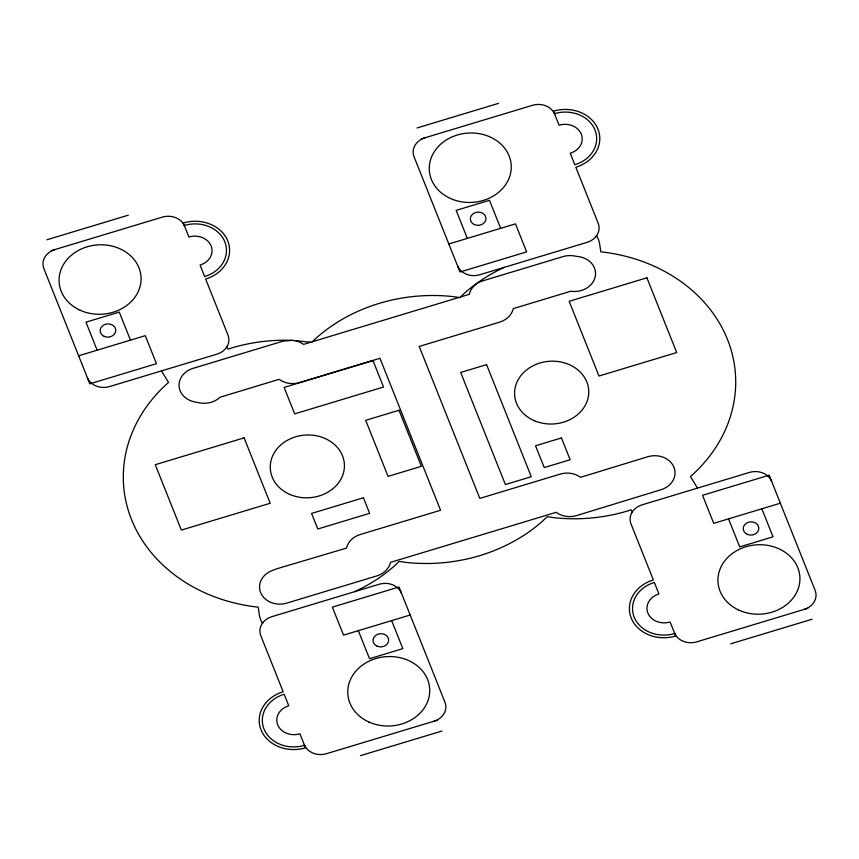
<?xml version="1.0" encoding="UTF-8"?>
<svg xmlns="http://www.w3.org/2000/svg" width="859" height="859" viewBox="0 0 859 859"><rect width="100%" height="100%" fill="white"/><g stroke="black" fill="none" stroke-linecap="round" stroke-linejoin="round"><path stroke-width="1.29" d="M227.077 346.478L226.572 347.208L228.054 349.151L231.125 348.11A158.228 133.897 -3.6 0 1 292.328 340.379L311.763 342.312L316.617 337.694A158.228 133.897 -3.6 0 1 452.747 296.57L459.844 297.579L464.687 292.962A158.174 133.843 -3.6 0 1 504.416 267.31M263.155 622.303L262.414 623.355L261.361 621.401A35.165 29.754 -3.6 0 1 259.053 612.929L258.183 607.152A158.228 133.897 -3.6 0 1 131.502 519.512A158.228 133.897 -3.6 0 1 168.536 382.416L161.449 370.905M595.845 236.697L596.586 235.645L597.639 237.599A35.165 29.754 -3.6 0 1 599.947 246.071L600.817 251.848A158.228 133.897 -3.6 0 1 727.498 339.488A158.228 133.897 -3.6 0 1 690.464 476.584L697.551 488.095M631.923 512.522L632.428 511.792L630.946 509.849L627.875 510.89A158.228 133.897 -3.6 0 1 554.334 517.698L547.237 516.688L542.383 521.306A158.228 133.897 -3.6 0 1 406.253 562.43L399.156 561.421L394.313 566.038A158.174 133.843 -3.6 0 1 354.584 591.69M46.88 239.779L128.324 215.179M417.066 127.959L498.51 103.359M51.229 250.678L162.287 217.134A17.577 14.882 -3.6 0 1 184.535 226.11M421.415 138.857L532.473 105.313A17.577 14.882 -3.6 0 1 554.721 114.301M78.641 355.787L145.268 335.665L156.456 363.69L89.819 383.812L43.863 268.599A17.577 14.882 -3.6 0 1 54.933 249.561M448.827 243.977L515.464 223.855L526.642 251.88L460.005 272.002L414.049 156.789A17.577 14.882 -3.6 0 1 425.119 137.741M310.872 342.183L303.538 344.395L302.347 343.557A20.702 17.524 -3.6 0 0 295.12 340.636L294.648 340.551M312.375 341.732L458.942 297.461M460.456 296.999L469.293 294.336L469.626 293.026A20.702 17.524 -3.6 0 1 483.016 280.764L562.978 256.616A20.702 17.524 -3.6 0 1 573.737 255.875L579.03 256.701A20.702 17.524 -3.6 0 1 595.298 276.276A20.702 17.524 -3.6 0 1 572.674 291.426L570.859 291.212L513.252 308.617L512.92 309.916A20.702 17.524 -3.6 0 1 499.53 322.179L419.203 346.445L479.816 498.403L560.143 474.136A20.702 17.524 -3.6 0 1 579.385 476.552L580.501 477.336L647.665 456.763A20.702 17.524 -3.6 0 1 673.928 467.232A20.702 17.524 -3.6 0 1 661.011 489.716L576.754 515.529A20.702 17.524 -3.6 0 1 557.448 513.167L556.235 512.308L390.491 562.366L390.147 563.676A20.702 17.524 -3.6 0 1 376.757 575.938L286.809 603.104A20.702 17.524 -3.6 0 1 261.329 594.084A20.702 17.524 -3.6 0 1 270.005 571.536A64.489 54.579 -3.6 0 1 277.64 568.529L346.521 548.085L346.853 546.786A20.702 17.524 -3.6 0 1 360.243 534.523L440.57 510.257L379.957 358.3L299.63 382.556A20.702 17.524 -3.6 0 1 280.388 380.15L279.196 379.313L220.044 397.223A20.702 17.524 -3.6 0 1 199.696 402.871L194.778 401.926A20.702 17.524 -3.6 0 1 179.059 385.906A20.702 17.524 -3.6 0 1 193.157 368.318L283.116 341.141L292.328 340.379M410.173 615.023L343.536 635.145L332.358 607.12L398.995 586.998L444.951 702.211A17.577 14.882 -3.6 0 1 433.881 721.259M780.359 503.213L713.732 523.335L702.544 495.31L769.181 475.188L815.137 590.401A17.577 14.882 -3.6 0 1 804.067 609.439M437.585 720.143L326.527 753.687A17.577 14.882 -3.6 0 1 304.279 744.699M807.771 608.322L696.713 641.866A17.577 14.882 -3.6 0 1 674.465 632.89M360.49 755.641L441.934 731.041M730.676 643.821L812.12 619.221M761.847 508.796L773.025 536.821L739.717 546.893L728.539 518.868M500.657 228.322L489.48 200.297L456.161 210.358L467.339 238.383M391.661 620.617L402.839 648.642L369.52 658.703L358.343 630.678M130.461 340.132L119.283 312.107L85.975 322.179L97.153 350.204M554.474 113.678A32.041 27.112 -3.6 0 1 595.019 130.042A32.041 27.112 -3.6 0 1 574.843 164.745L570.247 153.224A17.577 14.882 -3.6 0 0 581.318 134.176A17.577 14.882 -3.6 0 0 559.069 125.199L553.475 111.187A35.165 29.754 -3.6 0 1 597.971 129.151A35.165 29.754 -3.6 0 1 575.841 167.237L598.197 223.286A17.577 14.882 -3.6 0 1 587.126 242.324L479.773 274.751A17.577 14.882 -3.6 0 1 457.525 265.775M184.288 225.487A32.041 27.112 -3.6 0 1 224.822 241.851A32.041 27.112 -3.6 0 1 204.657 276.555L200.061 265.034A17.577 14.882 -3.6 0 0 211.131 245.996A17.577 14.882 -3.6 0 0 188.883 237.009L183.289 222.996A35.165 29.754 -3.6 0 1 227.785 240.96A35.165 29.754 -3.6 0 1 205.645 279.046L228 335.096A17.577 14.882 -3.6 0 1 216.94 354.144L109.576 386.571A17.577 14.882 -3.6 0 1 87.328 377.584M674.712 633.513A32.041 27.112 -3.6 0 1 634.178 617.149A32.041 27.112 -3.6 0 1 654.343 582.445L658.939 593.966A17.577 14.882 -3.6 0 0 647.869 613.004A17.577 14.882 -3.6 0 0 670.117 621.991L675.711 636.004A35.165 29.754 -3.6 0 1 631.215 618.04A35.165 29.754 -3.6 0 1 653.355 579.954L631 523.904A17.577 14.882 -3.6 0 1 642.06 504.856L749.424 472.429A17.577 14.882 -3.6 0 1 771.672 481.416M304.526 745.322A32.041 27.112 -3.6 0 1 263.981 728.958A32.041 27.112 -3.6 0 1 284.157 694.255L288.753 705.776A17.577 14.882 -3.6 0 0 277.682 724.824A17.577 14.882 -3.6 0 0 299.931 733.801L305.525 747.813A35.165 29.754 -3.6 0 1 261.029 729.849A35.165 29.754 -3.6 0 1 283.159 691.763L260.803 635.714A17.577 14.882 -3.6 0 1 271.873 616.676L379.227 584.249A17.577 14.882 -3.6 0 1 401.475 593.225M372.967 360.565L284.125 387.398L294.68 413.866L383.522 387.033L372.967 360.565M646.902 277.822L569.163 301.294L598.981 376.027L676.72 352.555L646.902 277.822M244.106 437.865L155.264 464.698L181.346 530.089L270.188 503.256L244.106 437.865M486.581 364.624L460.671 372.452L505.382 484.551L531.292 476.724L486.581 364.624M399.016 410.258L365.698 420.33L388.053 476.38L421.372 466.308L399.016 410.258M363.411 497.78L311.581 513.435L317.787 529.004L369.617 513.349L363.411 497.78M561.453 437.961L535.544 445.778L544.241 467.575L570.151 459.758L561.453 437.961M474.447 224.607A7.817 6.614 -3.6 0 0 485.969 218.39A7.817 6.614 -3.6 0 0 474.061 213.161A7.817 6.614 -3.6 0 0 474.447 224.607M450.417 198.472A41.017 34.714 -3.6 0 0 511.255 166.356A41.017 34.714 -3.6 0 0 449.117 138.342A41.017 34.714 -3.6 0 0 450.417 198.472M104.261 336.417A7.817 6.614 -3.6 0 0 115.772 330.2A7.817 6.614 -3.6 0 0 103.864 324.97A7.817 6.614 -3.6 0 0 104.261 336.417M80.22 310.282A41.017 34.714 -3.6 0 0 141.069 278.166A41.017 34.714 -3.6 0 0 78.931 250.152A41.017 34.714 -3.6 0 0 80.22 310.282M747.33 534.362A7.817 6.614 -3.6 0 0 758.841 528.135A7.817 6.614 -3.6 0 0 746.933 522.906A7.817 6.614 -3.6 0 0 747.33 534.362M739.084 610.212A41.017 34.714 -3.6 0 0 799.922 578.096A41.017 34.714 -3.6 0 0 737.784 550.082A41.017 34.714 -3.6 0 0 739.084 610.212M377.133 646.172A7.817 6.614 -3.6 0 0 388.644 639.944A7.817 6.614 -3.6 0 0 376.747 634.726A7.817 6.614 -3.6 0 0 377.133 646.172M368.898 722.022A41.017 34.714 -3.6 0 0 429.736 689.917A41.017 34.714 -3.6 0 0 367.598 661.902A41.017 34.714 -3.6 0 0 368.898 722.022M534.523 420.77A37.12 31.407 -3.6 0 0 588.726 390.587A37.12 31.407 -3.6 0 0 531.742 366.449A37.12 31.407 -3.6 0 0 534.523 420.77M290.192 494.569A37.12 31.407 -3.6 0 0 344.395 464.375A37.12 31.407 -3.6 0 0 287.421 440.248A37.12 31.407 -3.6 0 0 290.192 494.569"/></g></svg>
